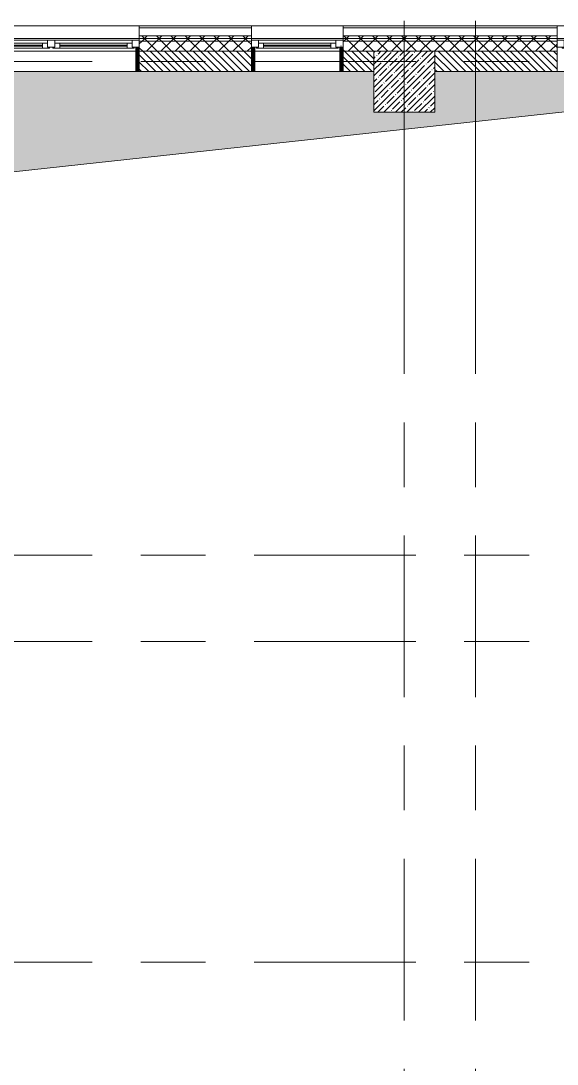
# Model space of a CAD drawing. Header units: millimetres. Extents: x 35524 to 235479, y -8553 to 29000.
# Drawn here: x 56698 to 61960, y 17150 to 27398 of the extents above; entities that cross this region are included whole.
import ezdxf

# ---------------------------------------------------------------- set-up
doc = ezdxf.new("R2010")
doc.units = ezdxf.units.MM
doc.linetypes.add('Осевая', pattern=[3175, 635, -476.25, 1587.5, -476.25])
for name, color, linetype, lineweight in [('A-DETL', 7, 'Continuous', 9), ('A-GLAZ', 7, 'Continuous', 9), ('A-GLAZ-1', 7, 'Continuous', 13), ('A-WALL', 7, 'Continuous', 9), ('I-WALL', 7, 'Continuous', 9), ('S-COLS', 7, 'Continuous', 9), ('Оси', 7, 'Continuous', 9), ('Оси-2', 7, 'Осевая', 9)]:
    doc.layers.add(name, color=color, linetype=linetype, lineweight=lineweight)
for name, color, linetype, lineweight, true_color in [('A-DETL-GENF-1', 7, 'Continuous', 9, 0x8d9194), ('A-WALL-1', 7, 'Continuous', 9, 0xc0c0c0), ('I-WALL-18', 7, 'Continuous', 80, 0xffd2ff), ('I-WALL-4', 7, 'Continuous', 9, 0xc0c0c0), ('S-WALL-ANLY', 7, 'Continuous', 13, 0x008040), ('S-WALL-ANLY-1', 7, 'Continuous', 5, 0x008040)]:
    doc.layers.add(name, color=color, linetype=linetype, lineweight=lineweight, true_color=true_color)
pattern_1 = [(45, (0, 0), (-70.71068, 70.71068), []), (135, (0, 0), (-70.71068, -70.71068), [])]
pattern_2 = [(0, (0, 0), (121.92, 30.48), [10.058, -81.382, 10.058, -81.382, -487.68]), (0, (0, 0), (121.92, 30.48), [-182.88, 10.058, -172.822, 10.058, -81.382, -213.36]), (0, (0, 0), (121.92, 30.48), [-457.2, 10.058, -50.902, 10.058, -142.342]), (120, (45.72, 15.24), (-87.356454, 90.345817), [10.058, -81.382, 10.058, -81.382, -487.68]), (120, (45.72, 15.24), (-87.356454, 90.345817), [-182.88, 10.058, -172.822, 10.058, -81.382, -213.36]), (120, (45.72, 15.24), (-87.356454, 90.345817), [-457.2, 10.058, -50.902, 10.058, -142.342]), (240, (60.96, 76.2), (-34.563546, -120.825817), [10.058, -81.382, 10.058, -81.382, -487.68]), (240, (60.96, 76.2), (-34.563546, -120.825817), [-182.88, 10.058, -172.822, 10.058, -81.382, -213.36]), (240, (60.96, 76.2), (-34.563546, -120.825817), [-457.2, 10.058, -50.902, 10.058, -142.342])]

# ---------------------------------------------------------------- blocks, each defined once
blk = doc.blocks.new('120_Окно_СКБ_2Ст - 120_Окно_СКБ_2Ст 3100х2500 _мал_створка слева_ 2-19089248-План отделки стен 3 этажа в осях 12-23')
at = {"layer": 'A-GLAZ'}
for p, q in [((1550, -5), (-1550, -5)), ((-1530, -75), (-1500, -75)), ((-1430, -55), (600, -55)), ((600, -65), (-1430, -65)), ((670, -75), (700, -75)), ((770, -55), (1430, -55)), ((1430, -65), (770, -65)), ((1500, -75), (1530, -75))]:
    blk.add_line(p, q, dxfattribs=at)
at = {"layer": 'A-GLAZ-1'}
for p, q in [((-1550, -75), (-1550, -5)), ((-1550, -5), (-1480, -5)), ((-1480, -75), (-1550, -75)), ((-1480, -75), (-1500, -75)), ((-1500, -75), (-1500, -85)), ((-1500, -85), (670, -85)), ((670, -85), (-1500, -85)), ((-1480, -5), (-1480, -75)), ((650, -35), (-1480, -35)), ((-1480, -35), (-1480, -75)), ((-1430, -85), (-1430, -35)), ((600, -85), (600, -35)), ((650, -75), (650, -5)), ((650, -5), (720, -5)), ((650, -75), (650, -35)), ((720, -75), (650, -75)), ((670, -75), (650, -75)), ((670, -85), (670, -75)), ((720, -75), (700, -75)), ((700, -75), (700, -85)), ((700, -85), (1500, -85)), ((1500, -85), (700, -85)), ((720, -5), (720, -75)), ((1480, -35), (720, -35)), ((720, -35), (720, -75)), ((770, -85), (770, -35)), ((1430, -85), (1430, -35)), ((1480, -75), (1480, -5)), ((1480, -5), (1550, -5)), ((1480, -75), (1480, -35)), ((1550, -75), (1480, -75)), ((1500, -75), (1480, -75)), ((1500, -85), (1500, -75)), ((1550, -5), (1550, -75))]:
    blk.add_line(p, q, dxfattribs=at)
blk = doc.blocks.new('120_Окно_СКБ_1Ст - 120_Окно_СКБ_1Ст 900х2500_h_-19906774-План отделки стен 3 этажа в осях 12-23')
at = {"layer": 'A-GLAZ'}
for p, q in [((450, -5), (-450, -5)), ((-430, -75), (-400, -75)), ((-330, -55), (330, -55)), ((330, -65), (-330, -65)), ((400, -75), (430, -75))]:
    blk.add_line(p, q, dxfattribs=at)
at = {"layer": 'A-GLAZ-1'}
for p, q in [((-450, -75), (-450, -5)), ((-450, -5), (-380, -5)), ((-380, -75), (-450, -75)), ((-380, -75), (-400, -75)), ((-400, -75), (-400, -85)), ((-400, -85), (400, -85)), ((400, -85), (-400, -85)), ((-380, -5), (-380, -75)), ((380, -35), (-380, -35)), ((-380, -35), (-380, -75)), ((-330, -85), (-330, -35)), ((330, -85), (330, -35)), ((380, -75), (380, -5)), ((380, -5), (450, -5)), ((380, -75), (380, -35)), ((450, -75), (380, -75)), ((400, -75), (380, -75)), ((400, -85), (400, -75)), ((450, -5), (450, -75))]:
    blk.add_line(p, q, dxfattribs=at)

msp = doc.modelspace()

# ---------------------------------------------------------------- hatches: boundary and pattern name
at = {"layer": 'A-DETL-GENF-1'}
msp.add_hatch(color=256, dxfattribs=at).paths.add_polyline_path([(42360, 11668.6), (44405, 24580), (65649.6, 26900), (60760, 26900), (60760, 26500), (60160, 26500), (60160, 26900), (54760, 26900), (54760, 26500), (54160, 26500), (54160, 26900), (48760.3, 26900), (48760.3, 26500), (48160, 26500), (48160, 26900), (42760, 26900), (42760, 26500), (42360, 26500), (42360, 23300), (42760, 23300), (42760, 22700), (42360, 22700), (42360, 17300), (42760, 17300), (42760, 16700), (42360, 16700), (42360, 14420.5)])
at = {"layer": 'A-WALL'}
h = msp.add_hatch(dxfattribs=at)
h.set_pattern_fill('FP_20', color=256, style=0, pattern_type=2)
h.set_pattern_definition(pattern_1)
h.paths.add_polyline_path([(84860, 27200), (84860, 27250), (80350, 27250), (80350, 27200), (82009.4, 27200)])
h.paths.add_polyline_path([(77250, 27200), (77250, 27250), (76350, 27250), (76350, 27200), (76911.5, 27200)])
h.paths.add_polyline_path([(72910, 27200), (74250, 27200), (74250, 27250), (72910, 27250)])
h.paths.add_polyline_path([(67110, 27200), (67110, 27250), (62860, 27250), (62860, 27200), (66715.8, 27200)])
h.paths.add_polyline_path([(58704.9, 27200), (58960, 27200), (58960, 27250), (57860, 27250), (57860, 27200)])
h.paths.add_polyline_path([(61960, 27200), (61960, 27250), (59860, 27250), (59860, 27200), (61618, 27200)])
h.paths.add_polyline_path([(69610, 27200), (70810, 27200), (70810, 27250), (69610, 27250)])
h.paths.add_polyline_path([(54760, 27200), (54760, 27250), (53260, 27250), (53260, 27200)])
h.paths.add_polyline_path([(44560, 27200), (44560, 27250), (42060, 27250), (42060, 27200), (44139.6, 27200)])
h.paths.add_polyline_path([(47660, 27200), (48760.3, 27200), (48760.3, 27250), (47660, 27250)])
h.paths.add_polyline_path([(49965.7, 27200), (50760, 27200), (50760, 27250), (49660.3, 27250), (49660.3, 27200)])
h = msp.add_hatch(dxfattribs=at)
h.set_pattern_fill('FP_20', color=256, style=0, pattern_type=2)
h.set_pattern_definition(pattern_1)
h.paths.add_polyline_path([(84860, 27100), (84860, 27200), (80350, 27200), (80350, 27100), (82009.4, 27100)])
h.paths.add_polyline_path([(73998.5, 27100), (74250, 27100), (74250, 27200), (72910, 27200), (72910, 27100), (73270.2, 27100)])
h.paths.add_polyline_path([(76350, 27100), (77250, 27100), (77250, 27200), (76350, 27200)])
h.paths.add_polyline_path([(66715.8, 27100), (67110, 27100), (67110, 27200), (62860, 27200), (62860, 27100), (65987.5, 27100)])
h.paths.add_polyline_path([(69628.9, 27100), (70810, 27100), (70810, 27200), (69610, 27200), (69610, 27100)])
h.paths.add_polyline_path([(54760, 27100), (54760, 27200), (53260, 27200), (53260, 27100)])
h.paths.add_polyline_path([(57860, 27100), (58960, 27100), (58960, 27200), (57860, 27200)])
h.paths.add_polyline_path([(59860, 27100), (61960, 27100), (61960, 27200), (59860, 27200)])
h.paths.add_polyline_path([(50760, 27100), (50760, 27200), (49660.3, 27200), (49660.3, 27100), (49965.7, 27100)])
h.paths.add_polyline_path([(47660, 27100), (48760.3, 27100), (48760.3, 27200), (47660, 27200)])
h.paths.add_polyline_path([(44139.6, 27100), (44560, 27100), (44560, 27200), (42160, 27200), (42160, 27100), (42760, 27100)])
h = msp.add_hatch(dxfattribs=at)
h.set_pattern_fill('FP_19', color=256, style=0, pattern_type=2)
h.set_pattern_definition([(135, (0, 0), (-35.35534, -35.35534), [])])
h.paths.add_polyline_path([(81171, 26900), (84200, 26900), (84200, 27100), (81150, 27100), (81150, 26900), (81170, 26900)])
h.paths.add_polyline_path([(80650, 26900), (80650, 27100), (80350, 27100), (80350, 26900), (80552.8, 26900)])
h.paths.add_polyline_path([(69628.9, 26900), (70310, 26900), (70310, 27100), (69610, 27100), (69610, 26900)])
h.paths.add_polyline_path([(72910, 26900), (73540, 26900), (73540, 27100), (72910, 27100), (72910, 27068.2)])
h.paths.add_polyline_path([(74250, 26900), (74250, 27100), (74040, 27100), (74040, 26900), (74061, 26900)])
h.paths.add_polyline_path([(76350, 26900), (76750, 26900), (76750, 27100), (76350, 27100), (76350, 26951.1)])
h.paths.add_polyline_path([(61960, 26900), (61960, 27100), (60760, 27100), (60760, 26900), (61618, 26900)])
h.paths.add_polyline_path([(57860, 26900), (58960, 26900), (58960, 27100), (57860, 27100)])
h.paths.add_polyline_path([(66760, 26900), (67110, 26900), (67110, 27100), (66760, 27100), (66760, 27068.2)])
h.paths.add_polyline_path([(59860, 26900), (60160, 26900), (60160, 27100), (59860, 27100)])
h.paths.add_polyline_path([(66160, 26900), (66160, 27100), (62860, 27100), (62860, 26900), (65987.5, 26900)])
h.paths.add_polyline_path([(47660, 26900), (48160, 26900), (48160, 27100), (47660, 27100)])
h.paths.add_polyline_path([(49660.3, 26900), (50760, 26900), (50760, 27100), (49660.3, 27100)])
h.paths.add_polyline_path([(54160, 26900), (54160, 27100), (53260, 27100), (53260, 26900)])
h.paths.add_polyline_path([(44560, 26900), (44560, 27100), (42760, 27100), (42760, 26900), (44405, 26900)])
at = {"layer": 'I-WALL'}
h = msp.add_hatch(dxfattribs=at)
h.set_pattern_fill('FP_71', color=256, style=0, pattern_type=2)
h.set_pattern_definition(pattern_2)
h.paths.add_polyline_path([(57860, 26900), (57860, 27140), (57840, 27140), (57840, 26900)])
h = msp.add_hatch(dxfattribs=at)
h.set_pattern_fill('FP_71', color=256, style=0, pattern_type=2)
h.set_pattern_definition(pattern_2)
h.paths.add_polyline_path([(58980, 26900), (58980, 27140), (58960, 27140), (58960, 26900)])
h = msp.add_hatch(dxfattribs=at)
h.set_pattern_fill('FP_71', color=256, style=0, pattern_type=2)
h.set_pattern_definition(pattern_2)
h.paths.add_polyline_path([(59860, 26900), (59860, 27140), (59840, 27140), (59840, 26900)])
at = {"layer": 'S-COLS'}
h = msp.add_hatch(dxfattribs=at)
h.set_pattern_fill('FP_17', color=256, style=0, pattern_type=2)
h.set_pattern_definition([(45, (0, 0), (-57.02463, 57.02463), []), (45, (57.025, 0), (-57.02463, 57.02463), [100.806, -20.161, 3.353, -16.808])])
h.paths.add_polyline_path([(60161.4, 26500), (60760, 26500), (60760, 27100), (60160, 27100), (60160, 26500)])

# ---------------------------------------------------------------- linework, layer by layer
at = {"layer": 'A-DETL'}
for p, q in [((44405, 24580), (65649.6, 26900)), ((60160, 26900), (54760, 26900)), ((60160, 26500), (60160, 26900)), ((65649.6, 26900), (60760, 26900)), ((60760, 26900), (60760, 26500)), ((60760, 26500), (60160, 26500))]:
    msp.add_line(p, q, dxfattribs=at)
at = {"layer": 'A-WALL'}
for p, q in [((58960, 27330), (57860, 27330)), ((61960, 27330), (59860, 27330)), ((58960, 27250), (57860, 27250)), ((58960, 27200), (57860, 27200)), ((61960, 27250), (59860, 27250)), ((61960, 27200), (59860, 27200))]:
    msp.add_line(p, q, dxfattribs=at)
at = {"layer": 'A-WALL-1'}
for p, q in [((76350, 27350), (49660.3, 27350)), ((57860, 27350), (57860, 27140)), ((58960, 27140), (58960, 27350)), ((59860, 27350), (59860, 27140)), ((61960, 27140), (61960, 27350)), ((58960, 27100), (57860, 27100)), ((61960, 27100), (59860, 27100)), ((60160, 26900), (60160, 27100)), ((60760, 27100), (60760, 26900))]:
    msp.add_line(p, q, dxfattribs=at)
at = {"layer": 'I-WALL-18'}
for p, q in [((57840, 27140), (57839, 27140)), ((57839, 27140), (57839, 26900)), ((57840, 26900), (57840, 27140)), ((58981, 27140), (58980, 27140)), ((58980, 27140), (58980, 26900)), ((58981, 26900), (58981, 27140)), ((59840, 27140), (59839, 27140)), ((59839, 27140), (59839, 26900)), ((59840, 26900), (59840, 27140))]:
    msp.add_line(p, q, dxfattribs=at)
at = {"layer": 'I-WALL-4'}
for p, q in [((54780, 27100), (57840, 27100)), ((54780, 27100), (57840, 27100)), ((57860, 27140), (57840, 27140)), ((57860, 26900), (57860, 27140)), ((58980, 27140), (58960, 27140)), ((58960, 27140), (58960, 26900)), ((58980, 27100), (59840, 27100)), ((58980, 27100), (59840, 27100)), ((59860, 27140), (59840, 27140)), ((59860, 26900), (59860, 27140)), ((61980, 27140), (61960, 27140)), ((61960, 27140), (61960, 26900))]:
    msp.add_line(p, q, dxfattribs=at)
at = {"layer": 'S-COLS'}
for p, q in [((60760, 27100), (60160, 27100)), ((60160, 27100), (60160, 26900)), ((60760, 26900), (60760, 27100))]:
    msp.add_line(p, q, dxfattribs=at)
at = {"layer": 'S-WALL-ANLY'}
for p, q in [((54760, 27225), (57860, 27225)), ((58960, 27225), (59860, 27225)), ((61960, 27225), (62860, 27225))]:
    msp.add_line(p, q, dxfattribs=at)
at = {"layer": 'S-WALL-ANLY-1'}
for p, q in [((58960, 27225), (57860, 27225)), ((61960, 27225), (59860, 27225))]:
    msp.add_line(p, q, dxfattribs=at)
at = {"layer": 'Оси'}
for p, q in [((60460, 24898.1), (60460, 27398.1)), ((61160, 24898.1), (61160, 27398.1))]:
    msp.add_line(p, q, dxfattribs=at)
at = {"layer": 'Оси-2'}
for p, q in [((38824.4, 27000), (82060, 27000)), ((60460, 593.7), (60460, 24898.1)), ((61160, 593.7), (61160, 24898.1)), ((38824.4, 22150), (82060, 22150)), ((38824.4, 21300), (82060, 21300)), ((38824.4, 18150), (82060, 18150))]:
    msp.add_line(p, q, dxfattribs=at)

# ---------------------------------------------------------------- block references
at = {"layer": 'A-GLAZ'}
for name, p in [('120_Окно_СКБ_2Ст - 120_Окно_СКБ_2Ст 3100х2500 _мал_створка слева_ 2-19089248-План отделки стен 3 этажа в осях 12-23', (56310, 27215)), ('120_Окно_СКБ_1Ст - 120_Окно_СКБ_1Ст 900х2500_h_-19906774-План отделки стен 3 этажа в осях 12-23', (59410, 27215)), ('120_Окно_СКБ_1Ст - 120_Окно_СКБ_1Ст 900х2500_h_-19906774-План отделки стен 3 этажа в осях 12-23', (62410, 27215))]:
    msp.add_blockref(name, p, dxfattribs=at)

doc.saveas('drawing.dxf')
